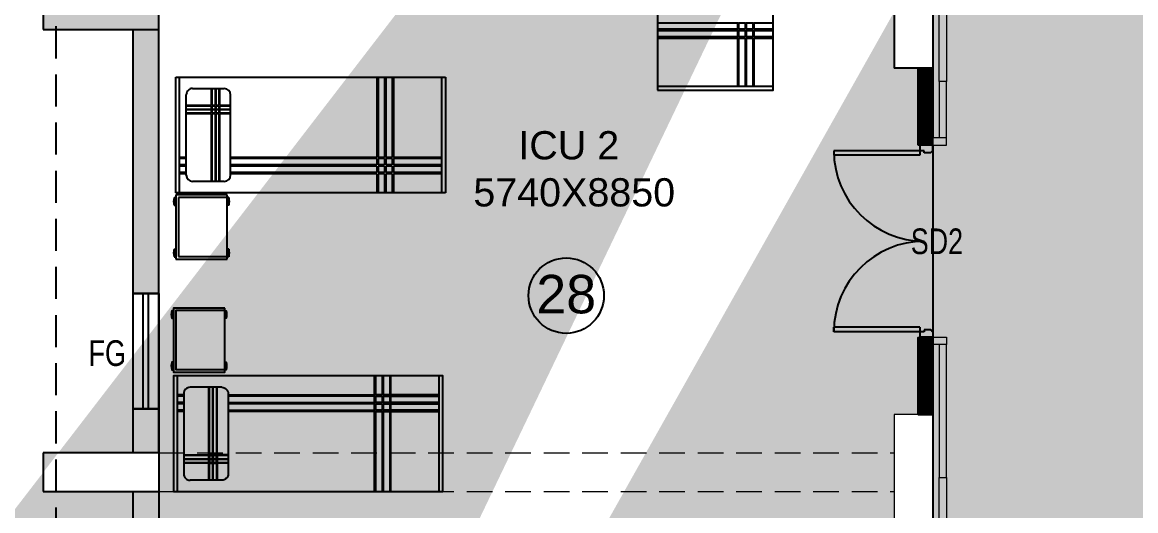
# Model space of a CAD drawing. Extents: x 11034434 to 11724204, y -4674497 to -3911811.
# Drawn here: x 11290358 to 11299033, y -4641062 to -4637256 of the extents above; entities that cross this region are included whole.
import ezdxf

# ---------------------------------------------------------------- set-up
doc = ezdxf.new("R2010")
doc.units = 0
doc.header["$MEASUREMENT"] = 0
for name, pattern in [('CENTER', [0]), ('DASHED', [0.75, 0.5, -0.25]), ('HIDDEN', [0.375, 0.25, -0.125])]:
    doc.linetypes.add(name, pattern=pattern)
doc.layers.get('0').update_dxf_attribs({"color": 251, "linetype": 'CONTINUOUS'})
doc.layers.add('0.0', color=251, linetype='CONTINUOUS', lineweight=0)
doc.layers.add('WALL PANEL', color=7, linetype='CONTINUOUS', lineweight=15)
for name, color, linetype in [('BEAM', 251, 'CONTINUOUS'), ('HATCH', 251, 'CONTINUOUS'), ('HS', 251, 'CONTINUOUS')]:
    doc.layers.add(name, color=color, linetype=linetype)
doc.styles.add('ARIAL', font='arial.ttf', dxfattribs={"width": 0.75})
doc.styles.get("Standard").update_dxf_attribs({"font": 'arial.ttf'})

msp = doc.modelspace()

# ---------------------------------------------------------------- hatches: boundary and pattern name
at = {"layer": 'HATCH', "ltscale": 500}
h = msp.add_hatch(color=251, dxfattribs=at)
h.dxf.hatch_style = 1
h.paths.add_polyline_path([(11284390.7, -4648802), (11284690.7, -4648802), (11284690.7, -4649702), (11284390.7, -4649702)])
h.paths.add_polyline_path([(11327800.7, -4652667), (11328700.7, -4652667), (11328700.7, -4652967), (11327800.7, -4652967)])
h.paths.add_polyline_path([(11302215.7, -4658732), (11302515.7, -4658732), (11302515.7, -4659632), (11302215.7, -4659632)])
h.paths.add_polyline_path([(11324600.7, -4658732), (11325200.7, -4658732), (11325200.7, -4659032), (11324600.7, -4659032)])
h.paths.add_polyline_path([(11280960.7, -4640612), (11281710.7, -4640612), (11281710.7, -4640912), (11280960.7, -4640912)])
h.paths.add_polyline_path([(11280960.7, -4644142), (11281860.7, -4644142), (11281860.7, -4644442), (11280960.7, -4644442)])
h.paths.add_polyline_path([(11317942.4, -4658632), (11318770.7, -4658632), (11318770.7, -4658932), (11317942.4, -4658932)])
h.paths.add_polyline_path([(11294185.7, -4658032), (11294485.7, -4658032), (11294485.7, -4658932), (11294185.7, -4658932)])
h.paths.add_polyline_path([(11288015.7, -4658182), (11288315.7, -4658182), (11288315.7, -4658932), (11288015.7, -4658932)])
h.paths.add_polyline_path([(11287690.7, -4658957), (11287990.7, -4658957), (11287990.7, -4659707), (11287690.7, -4659707)])
h.paths.add_polyline_path([(11280960.7, -4629742), (11281710.7, -4629742), (11281710.7, -4630042), (11280960.7, -4630042)])
h.paths.add_polyline_path([(11327800.7, -4629742), (11328700.7, -4629742), (11328700.7, -4630042), (11327800.7, -4630042)])
h.paths.add_polyline_path([(11280860.7, -4648802), (11281160.7, -4648802), (11281160.7, -4649702), (11280860.7, -4649702)])
h.paths.add_polyline_path([(11287690.7, -4658182), (11287990.7, -4658182), (11287990.7, -4658932), (11287690.7, -4658932)])
h.paths.add_polyline_path([(11327700.7, -4616012), (11328000.7, -4616012), (11328000.7, -4615033.7), (11327700.7, -4615033.7)])
h.paths.add_polyline_path([(11280960.7, -4637012), (11281710.7, -4637012), (11281710.7, -4637312), (11280960.7, -4637312)])
h.paths.add_polyline_path([(11309415.7, -4658732), (11309715.7, -4658732), (11309715.7, -4659632), (11309415.7, -4659632)])
h.paths.add_polyline_path([(11327800.7, -4609782), (11328700.7, -4609782), (11328700.7, -4610082), (11327800.7, -4610082)])
h.paths.add_polyline_path([(11327800.7, -4626142), (11328700.7, -4626142), (11328700.7, -4626442), (11327800.7, -4626442)])
h.paths.add_polyline_path([(11280960.7, -4633412), (11281710.7, -4633412), (11281710.7, -4633712), (11280960.7, -4633712)])
h.paths.add_polyline_path([(11313015.7, -4652702), (11313315.7, -4652702), (11313315.7, -4653602), (11313015.7, -4653602)])
h.paths.add_polyline_path([(11327800.7, -4633412), (11328700.7, -4633412), (11328700.7, -4633712), (11327800.7, -4633712)])
h.paths.add_polyline_path([(11286005.7, -4619012), (11286305.7, -4619012), (11286305.7, -4619612), (11286005.7, -4619612)])
h.paths.add_polyline_path([(11280960.7, -4619012), (11281860.7, -4619012), (11281860.7, -4619312), (11280960.7, -4619312)])
h.paths.add_polyline_path([(11327800.7, -4619012), (11328600.7, -4619012), (11328600.7, -4619312), (11327800.7, -4619312)])
h.paths.add_polyline_path([(11324600.7, -4647742), (11325299.6, -4647742), (11325299.6, -4648042), (11324600.7, -4648042)])
h.paths.add_polyline_path([(11321770.7, -4658632), (11322598.9, -4658632), (11322598.9, -4658932), (11321770.7, -4658932)])
h.paths.add_polyline_path([(11327800.7, -4640612), (11328700.7, -4640612), (11328700.7, -4640912), (11327800.7, -4640912)])
h.paths.add_polyline_path([(11286005.7, -4615412), (11286305.7, -4615412), (11286305.7, -4616012), (11286005.7, -4616012)])
h.paths.add_polyline_path([(11286330.7, -4615412), (11286630.7, -4615412), (11286630.7, -4616012), (11286330.7, -4616012)])
h.paths.add_polyline_path([(11282340.7, -4615112), (11282640.7, -4615112), (11282640.7, -4616012), (11282340.7, -4616012)])
h.paths.add_polyline_path([(11327800.7, -4658632), (11328700.7, -4658632), (11328700.7, -4658932), (11327800.7, -4658932)])
h.paths.add_polyline_path([(11300450.7, -4607482), (11300750.7, -4607482), (11300750.7, -4608382), (11300450.7, -4608382)])
h.paths.add_polyline_path([(11306480.7, -4607482), (11306780.7, -4607482), (11306780.7, -4608382), (11306480.7, -4608382)])
h.paths.add_polyline_path([(11284390.7, -4658182), (11284690.7, -4658182), (11284690.7, -4658932), (11284390.7, -4658932)])
h.paths.add_polyline_path([(11286330.7, -4619012), (11286630.7, -4619012), (11286630.7, -4619612), (11286330.7, -4619612)])
h.paths.add_polyline_path([(11297150.7, -4607482), (11297450.7, -4607482), (11297450.7, -4608382), (11297150.7, -4608382)])
h.paths.add_polyline_path([(11282340.7, -4609232), (11282640.7, -4609232), (11282640.7, -4609982), (11282340.7, -4609982)])
h.paths.add_polyline_path([(11286005.7, -4622612), (11286305.7, -4622612), (11286305.7, -4623212), (11286005.7, -4623212)])
h.paths.add_polyline_path([(11286330.7, -4623212), (11286630.7, -4623212), (11286630.7, -4622612), (11286330.7, -4622612)])
h.paths.add_polyline_path([(11284390.7, -4643692), (11284690.7, -4643692), (11284690.7, -4644442), (11284390.7, -4644442)])
h.paths.add_polyline_path([(11286005.7, -4609232), (11286305.7, -4609232), (11286305.7, -4609982), (11286005.7, -4609982)])
h.paths.add_polyline_path([(11283940.7, -4658957), (11284690.7, -4658957), (11284690.7, -4659257), (11283940.7, -4659257)])
h.paths.add_polyline_path([(11313015.7, -4658732), (11313315.7, -4658732), (11313315.7, -4659632), (11313015.7, -4659632)])
h.paths.add_polyline_path([(11284390.7, -4652702), (11284690.7, -4652702), (11284690.7, -4653452), (11284390.7, -4653452)])
h.paths.add_polyline_path([(11305815.7, -4658732), (11306115.7, -4658732), (11306115.7, -4659632), (11305815.7, -4659632)])
h.paths.add_polyline_path([(11327800.7, -4622612), (11328700.7, -4622612), (11328700.7, -4622912), (11327800.7, -4622912)])
h.paths.add_polyline_path([(11280960.7, -4626142), (11281710.7, -4626142), (11281710.7, -4626442), (11280960.7, -4626442)])
h.paths.add_polyline_path([(11321770.7, -4658957), (11322370.7, -4658957), (11322370.7, -4659257), (11321770.7, -4659257)])
h.paths.add_polyline_path([(11280685.7, -4658957), (11281435.7, -4658957), (11281435.7, -4659257), (11280685.7, -4659257)])
h.paths.add_polyline_path([(11318170.7, -4658957), (11318770.7, -4658957), (11318770.7, -4659257), (11318170.7, -4659257)])
h.paths.add_polyline_path([(11281860.7, -4622612), (11280960.7, -4622612), (11280960.7, -4622912), (11281860.7, -4622912)])
h.paths.add_polyline_path([(11294185.7, -4652702), (11294485.7, -4652702), (11294485.7, -4653602), (11294185.7, -4653602)])
h.paths.add_polyline_path([(11298615.7, -4658732), (11298915.7, -4658732), (11298915.7, -4659632), (11298615.7, -4659632)])
h.paths.add_polyline_path([(11318470.7, -4652702), (11318770.7, -4652702), (11318770.7, -4653602), (11318470.7, -4653602)])
h.paths.add_polyline_path([(11327800.7, -4644142), (11328700.7, -4644142), (11328700.7, -4644442), (11327800.7, -4644442)])
h.paths.add_polyline_path([(11327800.7, -4649402), (11328778.9, -4649402), (11328778.9, -4649702), (11327800.7, -4649702)])
h.paths.add_polyline_path([(11288760.7, -4609082), (11289060.7, -4609082), (11289060.7, -4609982), (11288760.7, -4609982)])
edge = h.paths.add_edge_path()
edge.add_line((11309265.7, -4609082), (11309265.7, -4609982))
edge.add_line((11321770.7, -4649702), (11322748.9, -4649702))
edge.add_line((11287690.7, -4643692), (11287690.7, -4644442))
edge.add_line((11309565.7, -4616012), (11309565.7, -4615112))
edge.add_line((11287990.7, -4653452), (11287990.7, -4652702))
edge.add_line((11288015.7, -4652702), (11288015.7, -4653452))
h.paths.add_polyline_path([(11306480.7, -4649402), (11307380.7, -4649402), (11307380.7, -4649702), (11306480.7, -4649702)], flags=17)
h.paths.add_polyline_path([(11291120.7, -4648802), (11291420.7, -4648802), (11291420.7, -4649702), (11291120.7, -4649702)], flags=17)
h.paths.add_polyline_path([(11288015.7, -4648952), (11288315.7, -4648952), (11288315.7, -4649702), (11288015.7, -4649702)], flags=17)
h.paths.add_polyline_path([(11288015.7, -4652702), (11288315.7, -4652702), (11288315.7, -4653452), (11288015.7, -4653452)], flags=17)
h.paths.add_polyline_path([(11296472.4, -4649402), (11297450.7, -4649402), (11297450.7, -4649702), (11296472.4, -4649702)], flags=17)
h.paths.add_polyline_path([(11298276.5, -4652702), (11299254.8, -4652702), (11299254.8, -4653002), (11298276.5, -4653002)], flags=17)
h.paths.add_polyline_path([(11311840.7, -4649402), (11312740.7, -4649402), (11312740.7, -4649702), (11311840.7, -4649702)], flags=17)
h.paths.add_polyline_path([(11300450.7, -4649402), (11301428.9, -4649402), (11301428.9, -4649702), (11300450.7, -4649702)], flags=17)
h.paths.add_polyline_path([(11317870.7, -4649402), (11318770.7, -4649402), (11318770.7, -4649702), (11317870.7, -4649702)], flags=17)
h.paths.add_polyline_path([(11287690.7, -4648952), (11287990.7, -4648952), (11287990.7, -4649702), (11287690.7, -4649702)], flags=17)
h.paths.add_polyline_path([(11287690.7, -4652702), (11287990.7, -4652702), (11287990.7, -4653452), (11287690.7, -4653452)], flags=17)
h.paths.add_polyline_path([(11311840.7, -4622612), (11312740.7, -4622612), (11312740.7, -4622912), (11311840.7, -4622912)], flags=17)
h.paths.add_polyline_path([(11306480.7, -4615412), (11306780.7, -4615412), (11306780.7, -4616012), (11306480.7, -4616012)], flags=16)
h.paths.add_polyline_path([(11306480.7, -4629742), (11307380.7, -4629742), (11307380.7, -4630042), (11306480.7, -4630042)], flags=17)
h.paths.add_polyline_path([(11303250.7, -4613552), (11303850.7, -4613552), (11303850.7, -4613852), (11303250.7, -4613852)], flags=17)
h.paths.add_polyline_path([(11303250.7, -4615712), (11303850.7, -4615712), (11303850.7, -4616012), (11303250.7, -4616012)], flags=16)
h.paths.add_polyline_path([(11311840.7, -4644142), (11312740.7, -4644142), (11312740.7, -4644442), (11311840.7, -4644442)], flags=17)
h.paths.add_polyline_path([(11287690.7, -4643692), (11287990.7, -4643692), (11287990.7, -4644442), (11287690.7, -4644442)], flags=17)
h.paths.add_polyline_path([(11297450.7, -4633712), (11296550.7, -4633712), (11296550.7, -4633412), (11297450.7, -4633412)], flags=17)
h.paths.add_polyline_path([(11290520.7, -4640612), (11291420.7, -4640612), (11291420.7, -4640912), (11290520.7, -4640912)], flags=17)
h.paths.add_polyline_path([(11297150.7, -4643842), (11297450.7, -4643842), (11297450.7, -4644742), (11297150.7, -4644742)], flags=17)
h.paths.add_polyline_path([(11290520.7, -4644142), (11291420.7, -4644142), (11291420.7, -4644442), (11290520.7, -4644442)], flags=17)
h.paths.add_polyline_path([(11306480.7, -4640612), (11307380.7, -4640612), (11307380.7, -4640912), (11306480.7, -4640912)], flags=17)
h.paths.add_polyline_path([(11288015.7, -4643692), (11288315.7, -4643692), (11288315.7, -4644442), (11288015.7, -4644442)], flags=17)
h.paths.add_polyline_path([(11290520.7, -4637012), (11291420.7, -4637012), (11291420.7, -4637312), (11290520.7, -4637312)], flags=17)
h.paths.add_polyline_path([(11311840.7, -4626142), (11312740.7, -4626142), (11312740.7, -4626442), (11311840.7, -4626442)], flags=17)
h.paths.add_polyline_path([(11311840.7, -4637012), (11312740.7, -4637012), (11312740.7, -4637312), (11311840.7, -4637312)], flags=17)
h.paths.add_polyline_path([(11311840.7, -4633412), (11312740.7, -4633412), (11312740.7, -4633712), (11311840.7, -4633712)], flags=17)
h.paths.add_polyline_path([(11315340.7, -4647742), (11315940.7, -4647742), (11315940.7, -4648042), (11315340.7, -4648042)], flags=17)
h.paths.add_polyline_path([(11321770.7, -4629742), (11322670.7, -4629742), (11322670.7, -4630042), (11321770.7, -4630042)], flags=17)
h.paths.add_polyline_path([(11317870.7, -4629742), (11318770.7, -4629742), (11318770.7, -4630042), (11317870.7, -4630042)], flags=17)
h.paths.add_polyline_path([(11300450.7, -4636712), (11300750.7, -4636712), (11300750.7, -4637612), (11300450.7, -4637612)], flags=17)
h.paths.add_polyline_path([(11306480.7, -4637012), (11307380.7, -4637012), (11307380.7, -4637312), (11306480.7, -4637312)], flags=17)
h.paths.add_polyline_path([(11321770.7, -4649402), (11322748.9, -4649402), (11322748.9, -4649702), (11321770.7, -4649702)], flags=17)
h.paths.add_polyline_path([(11297150.7, -4636712), (11297450.7, -4636712), (11297450.7, -4637612), (11297150.7, -4637612)], flags=17)
h.paths.add_polyline_path([(11318470.7, -4636712), (11318770.7, -4636712), (11318770.7, -4637612), (11318470.7, -4637612)], flags=17)
h.paths.add_polyline_path([(11300450.7, -4629742), (11301350.7, -4629742), (11301350.7, -4630042), (11300450.7, -4630042)], flags=17)
h.paths.add_polyline_path([(11313568.2, -4615712), (11314468.2, -4615712), (11314468.2, -4616012), (11313568.2, -4616012)], flags=17)
h.paths.add_polyline_path([(11317870.7, -4615712), (11318770.7, -4615712), (11318770.7, -4616012), (11317870.7, -4616012)], flags=17)
h.paths.add_polyline_path([(11321770.7, -4615712), (11322670.7, -4615712), (11322670.7, -4616012), (11321770.7, -4616012)], flags=17)
h.paths.add_polyline_path([(11306480.7, -4633412), (11307380.7, -4633412), (11307380.7, -4633712), (11306480.7, -4633712)], flags=17)
h.paths.add_polyline_path([(11300450.7, -4633412), (11301350.7, -4633412), (11301350.7, -4633712), (11300450.7, -4633712)], flags=17)
h.paths.add_polyline_path([(11294020.7, -4647742), (11294620.7, -4647742), (11294620.7, -4648042), (11294020.7, -4648042)], flags=17)
h.paths.add_polyline_path([(11306480.7, -4622612), (11307380.7, -4622612), (11307380.7, -4622912), (11306480.7, -4622912)], flags=17)
h.paths.add_polyline_path([(11290520.7, -4633412), (11291420.7, -4633412), (11291420.7, -4633712), (11290520.7, -4633712)], flags=17)
h.paths.add_polyline_path([(11321770.7, -4633412), (11322670.7, -4633412), (11322670.7, -4633712), (11321770.7, -4633712)], flags=17)
h.paths.add_polyline_path([(11317870.7, -4633412), (11318770.7, -4633412), (11318770.7, -4633712), (11317870.7, -4633712)], flags=17)
h.paths.add_polyline_path([(11321770.7, -4636712), (11322070.7, -4636712), (11322070.7, -4637612), (11321770.7, -4637612)], flags=17)
h.paths.add_polyline_path([(11300450.7, -4640312), (11300750.7, -4640312), (11300750.7, -4641212), (11300450.7, -4641212)], flags=17)
h.paths.add_polyline_path([(11321770.7, -4643842), (11322070.7, -4643842), (11322070.7, -4644742), (11321770.7, -4644742)], flags=17)
h.paths.add_polyline_path([(11306480.7, -4626142), (11307380.7, -4626142), (11307380.7, -4626442), (11306480.7, -4626442)], flags=17)
h.paths.add_polyline_path([(11318470.7, -4625842), (11318770.7, -4625842), (11318770.7, -4626742), (11318470.7, -4626742)], flags=17)
h.paths.add_polyline_path([(11321770.7, -4625842), (11322070.7, -4625842), (11322070.7, -4626742), (11321770.7, -4626742)], flags=17)
h.paths.add_polyline_path([(11296550.7, -4629742), (11297450.7, -4629742), (11297450.7, -4630042), (11296550.7, -4630042)], flags=17)
h.paths.add_polyline_path([(11311645.4, -4629741.8), (11312740.7, -4629742), (11312740.7, -4630042), (11311645.4, -4630041.8)], flags=17)
h.paths.add_polyline_path([(11290520.7, -4629742), (11291420.7, -4629742), (11291420.7, -4630042), (11290520.7, -4630042)], flags=17)
h.paths.add_polyline_path([(11305476.5, -4652702), (11306454.8, -4652702), (11306454.8, -4653002), (11305476.5, -4653002)], flags=17)
h.paths.add_polyline_path([(11297150.7, -4640312), (11297450.7, -4640312), (11297450.7, -4641212), (11297150.7, -4641212)], flags=17)
h.paths.add_polyline_path([(11293005.7, -4609982), (11293305.7, -4609982), (11293305.7, -4609182), (11293005.7, -4609182)], flags=17)
h.paths.add_polyline_path([(11321770.7, -4622312), (11322070.7, -4622312), (11322070.7, -4623212), (11321770.7, -4623212)], flags=17)
h.paths.add_polyline_path([(11297150.7, -4612952), (11297450.7, -4612952), (11297450.7, -4613852), (11297150.7, -4613852)], flags=17)
h.paths.add_polyline_path([(11311840.7, -4619012), (11312740.7, -4619012), (11312740.7, -4619312), (11311840.7, -4619312)], flags=17)
h.paths.add_polyline_path([(11306480.7, -4612952), (11306780.7, -4612952), (11306780.7, -4613852), (11306480.7, -4613852)], flags=17)
h.paths.add_polyline_path([(11293005.7, -4615112), (11293305.7, -4615112), (11293305.7, -4616012), (11293005.7, -4616012)], flags=17)
h.paths.add_polyline_path([(11309265.7, -4615112), (11309565.7, -4615112), (11309565.7, -4616012), (11309265.7, -4616012)], flags=16)
h.paths.add_polyline_path([(11290520.7, -4619012), (11291420.7, -4619012), (11291420.7, -4619312), (11290520.7, -4619312)], flags=17)
h.paths.add_polyline_path([(11300450.7, -4619012), (11301095.7, -4619012), (11301095.7, -4619312), (11300450.7, -4619312)], flags=17)
h.paths.add_polyline_path([(11288760.7, -4615112), (11289060.7, -4615112), (11289060.7, -4616012), (11288760.7, -4616012)], flags=17)
h.paths.add_polyline_path([(11318470.7, -4609082), (11318770.7, -4609082), (11318770.7, -4609982), (11318470.7, -4609982)], flags=17)
h.paths.add_polyline_path([(11297150.7, -4615112), (11297450.7, -4615112), (11297450.7, -4616012), (11297150.7, -4616012)], flags=17)
h.paths.add_polyline_path([(11313868.2, -4609082), (11314168.2, -4609082), (11314168.2, -4609982), (11313868.2, -4609982)], flags=17)
h.paths.add_polyline_path([(11321770.7, -4619012), (11322670.7, -4619012), (11322670.7, -4619312), (11321770.7, -4619312)], flags=17)
h.paths.add_polyline_path([(11297150.7, -4625842), (11297450.7, -4625842), (11297450.7, -4626742), (11297150.7, -4626742)], flags=17)
h.paths.add_polyline_path([(11290520.7, -4622612), (11291420.7, -4622612), (11291420.7, -4622912), (11290520.7, -4622912)], flags=17)
h.paths.add_polyline_path([(11309265.7, -4609082), (11309565.7, -4609082), (11309565.7, -4609982), (11309265.7, -4609982)], flags=17)
h.paths.add_polyline_path([(11317870.7, -4619012), (11318770.7, -4619012), (11318770.7, -4619312), (11317870.7, -4619312)], flags=17)
h.paths.add_polyline_path([(11321770.7, -4609082), (11322070.7, -4609082), (11322070.7, -4609982), (11321770.7, -4609982)], flags=17)
h.paths.add_polyline_path([(11309076.5, -4652702), (11310054.8, -4652702), (11310054.8, -4653002), (11309076.5, -4653002)], flags=17)
h.paths.add_polyline_path([(11306480.7, -4619012), (11307380.7, -4619012), (11307380.7, -4619312), (11306480.7, -4619312)], flags=17)
h.paths.add_polyline_path([(11306480.7, -4644142), (11307380.7, -4644142), (11307380.7, -4644442), (11306480.7, -4644442)], flags=17)
h.paths.add_polyline_path([(11300450.7, -4622312), (11300750.7, -4622312), (11300750.7, -4623212), (11300450.7, -4623212)], flags=17)
h.paths.add_polyline_path([(11311840.7, -4640612), (11312740.7, -4640612), (11312740.7, -4640912), (11311840.7, -4640912)], flags=17)
h.paths.add_polyline_path([(11297150.7, -4623212), (11297450.7, -4623212), (11297450.7, -4622314.4), (11297150.7, -4622314.4)], flags=17)
h.paths.add_polyline_path([(11318470.7, -4640312), (11318770.7, -4640312), (11318770.7, -4641212), (11318470.7, -4641212)], flags=17)
h.paths.add_polyline_path([(11300450.7, -4643842), (11300750.7, -4643842), (11300750.7, -4644742), (11300450.7, -4644742)], flags=17)
h.paths.add_polyline_path([(11321770.7, -4640312), (11322070.7, -4640312), (11322070.7, -4641212), (11321770.7, -4641212)], flags=17)
h.paths.add_polyline_path([(11296472.4, -4619012), (11297450.7, -4619012), (11297450.7, -4619312), (11296472.4, -4619312)], flags=17)
h.paths.add_polyline_path([(11318470.7, -4643842), (11318770.7, -4643842), (11318770.7, -4644742), (11318470.7, -4644742)], flags=17)
h.paths.add_polyline_path([(11300450.7, -4625842), (11300750.7, -4625842), (11300750.7, -4626742), (11300450.7, -4626742)], flags=17)
h.paths.add_polyline_path([(11290520.7, -4626142), (11291420.7, -4626142), (11291420.7, -4626442), (11290520.7, -4626442)], flags=17)
h.paths.add_polyline_path([(11318470.7, -4622312), (11318770.7, -4622312), (11318770.7, -4623212), (11318470.7, -4623212)], flags=17)
h.paths.add_polyline_path([(11322070.7, -4652759.1), (11321770.7, -4652759.1), (11321770.7, -4653680.2), (11322070.7, -4653680.2)])
at = {"layer": 'HS', "lineweight": -3, "ltscale": 500}
h = msp.add_hatch(color=256, dxfattribs=at)
h.dxf.hatch_style = 1
h.paths.add_polyline_path([(11291420.7, -4639369), (11291420.7, -4638405), (11291220.7, -4638405), (11291220.7, -4639369)])
h.paths.add_polyline_path([(11291420.7, -4642895.5), (11291420.7, -4642042.5), (11291220.7, -4642042.5), (11291220.7, -4642895.5)])
h.paths.add_polyline_path([(11291220.7, -4644142), (11291220.7, -4643795.5), (11291420.7, -4643795.5), (11291420.7, -4644142)])
h.paths.add_polyline_path([(11291220.7, -4640612), (11291220.7, -4640269), (11291420.7, -4640269), (11291420.7, -4640612)])
h.paths.add_polyline_path([(11291220.7, -4642042.5), (11291420.7, -4642042.5), (11291420.7, -4640912), (11291220.7, -4640912), (11291220.7, -4641142.5)])
h.paths.add_polyline_path([(11291420.7, -4637505), (11291420.7, -4637312), (11291220.7, -4637312), (11291220.7, -4638405), (11291420.7, -4638405)])
h = msp.add_hatch(dxfattribs=at)
h.set_pattern_fill('ANSI31', color=256)
h.set_pattern_definition([(45, (435405.41953, -1047759.00654), (-0.0883883476483, 0.0883883476483), [])])
h.paths.add_polyline_path([(11297335.7, -4638214.3), (11297450.7, -4638214.3), (11297450.7, -4637612), (11297335.7, -4637612)])
h = msp.add_hatch(dxfattribs=at)
h.set_pattern_fill('ANSI31', color=256)
h.set_pattern_definition([(45, (435405.41953, -1049859.0063), (-0.0883883476483, 0.0883883476483), [])])
h.paths.add_polyline_path([(11297335.7, -4640314.3), (11297450.7, -4640314.3), (11297450.7, -4639712), (11297335.7, -4639712)])

# ---------------------------------------------------------------- linework, layer by layer
at = {"linetype": 'DASHED', "lineweight": 25, "ltscale": 500}
msp.add_line((11290620.7, -4623412), (11290620.7, -4643642), dxfattribs=at)
at = {"lineweight": 25}
for p, q in [((11297150.7, -4636712), (11297150.7, -4637612)), ((11290520.7, -4637012), (11290520.7, -4637312)), ((11291420.7, -4637312), (11291420.7, -4637012)), ((11290520.7, -4637312), (11291420.7, -4637312)), ((11291220.7, -4640612), (11291220.7, -4637312)), ((11297450.7, -4637612), (11297335.7, -4637612)), ((11297450.7, -4637612), (11297450.7, -4638157.1)), ((11291554.3, -4637683.7), (11293654.3, -4637683.7)), ((11291554.3, -4638583.7), (11291554.3, -4637683.7)), ((11291583.9, -4638583.7), (11291583.9, -4637683.7)), ((11293624.8, -4637683.7), (11293624.8, -4638583.7)), ((11293654.3, -4637683.7), (11293654.3, -4638583.7)), ((11291635.4, -4638446.4), (11291635.4, -4637821)), ((11291684.6, -4637771.8), (11291932, -4637771.8)), ((11291981.2, -4638446.4), (11291981.2, -4637821)), ((11295306.8, -4637753.9), (11296206.8, -4637753.9)), ((11297385.7, -4638257), (11296680.7, -4638257)), ((11296680.7, -4638257), (11296680.7, -4638292)), ((11297350.7, -4638212), (11297350.7, -4638292)), ((11297385.7, -4638272), (11297385.7, -4638257)), ((11297450.7, -4638257), (11297448.2, -4638257)), ((11297450.7, -4638212), (11297450.7, -4640312)), ((11297350.7, -4638292), (11296680.7, -4638292)), ((11297435.7, -4638272), (11297385.7, -4638272)), ((11297435.7, -4638272), (11297435.7, -4638269.5)), ((11291932, -4638495.6), (11291684.6, -4638495.6)), ((11293654.3, -4638583.7), (11291554.3, -4638583.7)), ((11291954.3, -4638601.2), (11291554.3, -4638601.2)), ((11291554.3, -4638601.2), (11291554.3, -4639101.2)), ((11291954.3, -4639101.2), (11291954.3, -4638601.2)), ((11291542.2, -4638622.3), (11291542.2, -4638681.4)), ((11291542.2, -4638622.3), (11291554.3, -4638622.3)), ((11291542.2, -4638681.4), (11291554.3, -4638681.4)), ((11291574, -4638620.9), (11291574, -4639081.5)), ((11291954.3, -4638620.9), (11291574, -4638620.9)), ((11291966.5, -4638622.3), (11291954.3, -4638622.3)), ((11291966.5, -4638681.4), (11291954.3, -4638681.4)), ((11291966.5, -4638622.3), (11291966.5, -4638681.4)), ((11291542.2, -4639023.3), (11291542.2, -4639082.4)), ((11291542.2, -4639023.3), (11291554.3, -4639023.3)), ((11291966.5, -4639023.3), (11291954.3, -4639023.3)), ((11291966.5, -4639023.3), (11291966.5, -4639082.4)), ((11291542.2, -4639082.4), (11291554.3, -4639082.4)), ((11291554.3, -4639101.2), (11291954.3, -4639101.2)), ((11291574, -4639081.5), (11291954.3, -4639081.5)), ((11291966.5, -4639082.4), (11291954.3, -4639082.4)), ((11291220.7, -4639369), (11291420.7, -4639369)), ((11291300.7, -4640269), (11291300.7, -4639369)), ((11291340.7, -4640269), (11291340.7, -4639369)), ((11291420.7, -4639369), (11291420.7, -4641512)), ((11297350.7, -4639632), (11296680.7, -4639632)), ((11296680.7, -4639667), (11296680.7, -4639632)), ((11297350.7, -4639632), (11297350.7, -4639712)), ((11297385.7, -4639652), (11297385.7, -4639667)), ((11297435.7, -4639652), (11297385.7, -4639652)), ((11297435.7, -4639652), (11297435.7, -4639654.5)), ((11297385.7, -4639667), (11296680.7, -4639667)), ((11297450.7, -4639667), (11297448.2, -4639667)), ((11291564.7, -4640012), (11291564.7, -4640912)), ((11293605.6, -4640912), (11293605.6, -4640012)), ((11291912.8, -4640100.1), (11291665.4, -4640100.1)), ((11291220.7, -4640269), (11291420.7, -4640269)), ((11297450.7, -4640312), (11297335.7, -4640312)), ((11297450.7, -4640312), (11297450.7, -4643842)), ((11291420.7, -4640612), (11290520.7, -4640612)), ((11290520.7, -4640612), (11290520.7, -4640912)), ((11290520.7, -4640912), (11291420.7, -4640912)), ((11291220.7, -4644142), (11291220.7, -4640912))]:
    msp.add_line(p, q, dxfattribs=at)
at = {"lineweight": 25, "ltscale": 500}
for p, q in [((11297450.7, -4636712), (11297450.7, -4637612)), ((11291420.7, -4640612), (11291420.7, -4637312)), ((11297450.7, -4637612), (11297150.7, -4637612)), ((11291420.7, -4639369), (11291220.7, -4639369)), ((11291420.7, -4640269), (11291220.7, -4640269))]:
    msp.add_line(p, q, dxfattribs=at)
at = {"lineweight": 25, "ltscale": 0.75}
for p, q in [((11293121.5, -4637683.7), (11293121.5, -4638308.1)), ((11293131.3, -4637683.7), (11293131.3, -4638308.1)), ((11293180.5, -4637683.7), (11293180.5, -4638308.1)), ((11293190.4, -4637683.7), (11293190.4, -4638308.1)), ((11293239.6, -4637683.7), (11293239.6, -4638308.1)), ((11293249.4, -4637683.7), (11293249.4, -4638308.1)), ((11291830.3, -4637771.8), (11291830.3, -4637904.6)), ((11291835.3, -4637771.8), (11291835.3, -4637904.6)), ((11291859.9, -4637771.8), (11291859.9, -4637904.6)), ((11291864.8, -4637771.8), (11291864.8, -4637904.6)), ((11291889.4, -4637771.8), (11291889.4, -4637904.6)), ((11291894.3, -4637771.8), (11291894.3, -4637904.6)), ((11291830.3, -4637904.6), (11291635.4, -4637904.6)), ((11291830.3, -4637909.5), (11291635.4, -4637909.5)), ((11291830.3, -4637909.5), (11291830.3, -4637934.1)), ((11291859.9, -4637904.6), (11291835.3, -4637904.6)), ((11291859.9, -4637909.5), (11291835.3, -4637909.5)), ((11291835.3, -4637909.5), (11291835.3, -4637934.1)), ((11291859.9, -4637909.5), (11291859.9, -4637934.1)), ((11291889.4, -4637904.6), (11291864.8, -4637904.6)), ((11291889.4, -4637909.5), (11291864.8, -4637909.5)), ((11291864.8, -4637909.5), (11291864.8, -4637934.1)), ((11291889.4, -4637909.5), (11291889.4, -4637934.1)), ((11291981.2, -4637904.6), (11291894.3, -4637904.6)), ((11291894.3, -4637909.5), (11291894.3, -4637934.1)), ((11291981.2, -4637909.5), (11291894.3, -4637909.5)), ((11291830.3, -4637934.1), (11291635.4, -4637934.1)), ((11291830.3, -4637939.1), (11291635.4, -4637939.1)), ((11291830.3, -4637963.7), (11291635.4, -4637963.7)), ((11291830.3, -4637968.6), (11291635.4, -4637968.6)), ((11291830.3, -4637939.1), (11291830.3, -4637963.7)), ((11291830.3, -4637968.6), (11291830.3, -4638495.6)), ((11291859.9, -4637934.1), (11291835.3, -4637934.1)), ((11291859.9, -4637939.1), (11291835.3, -4637939.1)), ((11291835.3, -4637939.1), (11291835.3, -4637963.7)), ((11291859.9, -4637963.7), (11291835.3, -4637963.7)), ((11291859.9, -4637968.6), (11291835.3, -4637968.6)), ((11291835.3, -4637968.6), (11291835.3, -4638495.6)), ((11291859.9, -4637939.1), (11291859.9, -4637963.7)), ((11291859.9, -4637968.6), (11291859.9, -4638495.6)), ((11291889.4, -4637934.1), (11291864.8, -4637934.1)), ((11291864.8, -4637939.1), (11291864.8, -4637963.7)), ((11291889.4, -4637939.1), (11291864.8, -4637939.1)), ((11291889.4, -4637963.7), (11291864.8, -4637963.7)), ((11291864.8, -4637968.6), (11291864.8, -4638495.6)), ((11291889.4, -4637968.6), (11291864.8, -4637968.6)), ((11291889.4, -4637939.1), (11291889.4, -4637963.7)), ((11291889.4, -4637968.6), (11291889.4, -4638495.6)), ((11291981.2, -4637934.1), (11291894.3, -4637934.1)), ((11291894.3, -4637939.1), (11291894.3, -4637963.7)), ((11291981.2, -4637939.1), (11291894.3, -4637939.1)), ((11291981.2, -4637963.7), (11291894.3, -4637963.7)), ((11291981.2, -4637968.6), (11291894.3, -4637968.6)), ((11291894.3, -4637968.6), (11291894.3, -4638495.6)), ((11291635.4, -4638308.1), (11291583.9, -4638308.1)), ((11291635.4, -4638318), (11291583.9, -4638318)), ((11293121.5, -4638308.1), (11291981.2, -4638308.1)), ((11293121.5, -4638318), (11291981.2, -4638318)), ((11293121.5, -4638318), (11293121.5, -4638367.2)), ((11293180.5, -4638308.1), (11293131.3, -4638308.1)), ((11293180.5, -4638318), (11293131.3, -4638318)), ((11293131.3, -4638318), (11293131.3, -4638367.2)), ((11293180.5, -4638318), (11293180.5, -4638367.2)), ((11293239.6, -4638308.1), (11293190.4, -4638308.1)), ((11293239.6, -4638318), (11293190.4, -4638318)), ((11293190.4, -4638318), (11293190.4, -4638367.2)), ((11293239.6, -4638318), (11293239.6, -4638367.2)), ((11293624.8, -4638308.1), (11293249.4, -4638308.1)), ((11293624.8, -4638318), (11293249.4, -4638318)), ((11293249.4, -4638318), (11293249.4, -4638367.2)), ((11291635.4, -4638367.2), (11291583.9, -4638367.2)), ((11291635.4, -4638377), (11291583.9, -4638377)), ((11291635.4, -4638426.2), (11291583.9, -4638426.2)), ((11291635.4, -4638436.1), (11291583.9, -4638436.1)), ((11293121.5, -4638367.2), (11291981.2, -4638367.2)), ((11293121.5, -4638377), (11291981.2, -4638377)), ((11293121.5, -4638426.2), (11291981.2, -4638426.2)), ((11293121.5, -4638436.1), (11291981.2, -4638436.1)), ((11293121.5, -4638377), (11293121.5, -4638426.2)), ((11293121.5, -4638436.1), (11293121.5, -4638583.7)), ((11293180.5, -4638367.2), (11293131.3, -4638367.2)), ((11293180.5, -4638377), (11293131.3, -4638377)), ((11293131.3, -4638377), (11293131.3, -4638426.2)), ((11293180.5, -4638426.2), (11293131.3, -4638426.2)), ((11293180.5, -4638436.1), (11293131.3, -4638436.1)), ((11293131.3, -4638436.1), (11293131.3, -4638583.7)), ((11293180.5, -4638377), (11293180.5, -4638426.2)), ((11293180.5, -4638436.1), (11293180.5, -4638583.7)), ((11293239.6, -4638367.2), (11293190.4, -4638367.2)), ((11293239.6, -4638377), (11293190.4, -4638377)), ((11293190.4, -4638377), (11293190.4, -4638426.2)), ((11293239.6, -4638426.2), (11293190.4, -4638426.2)), ((11293239.6, -4638436.1), (11293190.4, -4638436.1)), ((11293190.4, -4638436.1), (11293190.4, -4638583.7)), ((11293239.6, -4638377), (11293239.6, -4638426.2)), ((11293239.6, -4638436.1), (11293239.6, -4638583.7)), ((11293624.8, -4638367.2), (11293249.4, -4638367.2)), ((11293624.8, -4638377), (11293249.4, -4638377)), ((11293249.4, -4638377), (11293249.4, -4638426.2)), ((11293624.8, -4638426.2), (11293249.4, -4638426.2)), ((11293624.8, -4638436.1), (11293249.4, -4638436.1)), ((11293249.4, -4638436.1), (11293249.4, -4638583.7)), ((11291616.2, -4640159.6), (11291564.7, -4640159.6)), ((11291616.2, -4640169.4), (11291564.7, -4640169.4)), ((11291616.2, -4640218.7), (11291564.7, -4640218.7)), ((11291616.2, -4640228.5), (11291564.7, -4640228.5)), ((11291616.2, -4640277.7), (11291564.7, -4640277.7)), ((11291616.2, -4640287.6), (11291564.7, -4640287.6))]:
    msp.add_line(p, q, dxfattribs=at)
at = {"linetype": 'CENTER', "ltscale": 500}
for p, q in [((11297450.7, -4638214.3), (11297350.7, -4638214.3)), ((11297450.7, -4638257), (11297450.7, -4638214.3)), ((11297450.7, -4639709.7), (11297350.7, -4639709.7)), ((11297450.7, -4639667), (11297450.7, -4639709.7))]:
    msp.add_line(p, q, dxfattribs=at)
at = {"lineweight": 25}
for points in [[(11295306.8, -4637783.4), (11296206.8, -4637783.4), (11296206.8, -4635683.4), (11295306.8, -4635683.4)], [(11291935.2, -4639482.2), (11291535.2, -4639482.2), (11291535.2, -4639982.2), (11291935.2, -4639982.2)], [(11293635.2, -4640912), (11293635.2, -4640012), (11291535.2, -4640012), (11291535.2, -4640912)]]:
    msp.add_lwpolyline(points, close=True, dxfattribs=at)
at = {"lineweight": 25, "ltscale": 0.75}
for points in [[(11295306.8, -4637260.4), (11295931.2, -4637260.4), (11295931.2, -4637309.7), (11295306.8, -4637309.7)], [(11296206.8, -4637309.7), (11296059.2, -4637309.7), (11296059.2, -4637260.4), (11296206.8, -4637260.4)], [(11295306.8, -4637319.5), (11295931.2, -4637319.5), (11295931.2, -4637368.7), (11295306.8, -4637368.7)], [(11295306.8, -4637378.6), (11295931.2, -4637378.6), (11295931.2, -4637753.9)], [(11295941, -4637753.9), (11295941, -4637378.6), (11295990.3, -4637378.6), (11295990.3, -4637753.9)], [(11296000.1, -4637753.9), (11296000.1, -4637378.6), (11296049.3, -4637378.6), (11296049.3, -4637753.9)], [(11296206.8, -4637368.7), (11296059.2, -4637368.7), (11296059.2, -4637319.5), (11296206.8, -4637319.5)], [(11296059.2, -4637753.9), (11296059.2, -4637378.6), (11296206.8, -4637378.6)], [(11291962.1, -4640159.6), (11293102.3, -4640159.6), (11293102.3, -4640012)], [(11293161.4, -4640012), (11293161.4, -4640159.6), (11293112.2, -4640159.6), (11293112.2, -4640012)], [(11293220.4, -4640012), (11293220.4, -4640159.6), (11293171.2, -4640159.6), (11293171.2, -4640012)], [(11293605.6, -4640159.6), (11293230.3, -4640159.6), (11293230.3, -4640012)], [(11291616.2, -4640627.1), (11291811.2, -4640627.1), (11291811.2, -4640100.1)], [(11291840.7, -4640100.1), (11291840.7, -4640627.1), (11291816.1, -4640627.1), (11291816.1, -4640100.1)], [(11291870.3, -4640100.1), (11291870.3, -4640627.1), (11291845.6, -4640627.1), (11291845.6, -4640100.1)], [(11291962.1, -4640627.1), (11291875.2, -4640627.1), (11291875.2, -4640100.1)], [(11291962.1, -4640218.7), (11293102.3, -4640218.7), (11293102.3, -4640169.4), (11291962.1, -4640169.4)], [(11293605.6, -4640218.7), (11293230.3, -4640218.7), (11293230.3, -4640169.4), (11293605.6, -4640169.4)], [(11291962.1, -4640277.7), (11293102.3, -4640277.7), (11293102.3, -4640228.5), (11291962.1, -4640228.5)], [(11293605.6, -4640277.7), (11293230.3, -4640277.7), (11293230.3, -4640228.5), (11293605.6, -4640228.5)], [(11293102.3, -4640912), (11293102.3, -4640287.6), (11291962.1, -4640287.6)], [(11293112.2, -4640912), (11293112.2, -4640287.6), (11293161.4, -4640287.6), (11293161.4, -4640912)], [(11293171.2, -4640912), (11293171.2, -4640287.6), (11293220.4, -4640287.6), (11293220.4, -4640912)], [(11293230.3, -4640912), (11293230.3, -4640287.6), (11293605.6, -4640287.6)], [(11291616.2, -4640656.6), (11291811.2, -4640656.6), (11291811.2, -4640632), (11291616.2, -4640632)], [(11291616.2, -4640686.2), (11291811.2, -4640686.2), (11291811.2, -4640661.6), (11291616.2, -4640661.6)], [(11291811.2, -4640823.8), (11291811.2, -4640691.1), (11291616.2, -4640691.1)], [(11291816.1, -4640823.8), (11291816.1, -4640691.1), (11291840.7, -4640691.1), (11291840.7, -4640823.8)], [(11291845.6, -4640823.8), (11291845.6, -4640691.1), (11291870.3, -4640691.1), (11291870.3, -4640823.8)], [(11291962.1, -4640632), (11291875.2, -4640632), (11291875.2, -4640656.6), (11291962.1, -4640656.6)], [(11291962.1, -4640661.6), (11291875.2, -4640661.6), (11291875.2, -4640686.2), (11291962.1, -4640686.2)], [(11291962.1, -4640691.1), (11291875.2, -4640691.1), (11291875.2, -4640823.8)]]:
    msp.add_lwpolyline(points, dxfattribs=at)
for points in [[(11295990.3, -4637309.7), (11295941, -4637309.7), (11295941, -4637260.4), (11295990.3, -4637260.4)], [(11296049.3, -4637309.7), (11296000.1, -4637309.7), (11296000.1, -4637260.4), (11296049.3, -4637260.4)], [(11295990.3, -4637368.7), (11295941, -4637368.7), (11295941, -4637319.5), (11295990.3, -4637319.5)], [(11296049.3, -4637368.7), (11296000.1, -4637368.7), (11296000.1, -4637319.5), (11296049.3, -4637319.5)], [(11293161.4, -4640169.4), (11293161.4, -4640218.7), (11293112.2, -4640218.7), (11293112.2, -4640169.4)], [(11293220.4, -4640169.4), (11293220.4, -4640218.7), (11293171.2, -4640218.7), (11293171.2, -4640169.4)], [(11293161.4, -4640228.5), (11293161.4, -4640277.7), (11293112.2, -4640277.7), (11293112.2, -4640228.5)], [(11293220.4, -4640228.5), (11293220.4, -4640277.7), (11293171.2, -4640277.7), (11293171.2, -4640228.5)], [(11291840.7, -4640656.6), (11291816.1, -4640656.6), (11291816.1, -4640632), (11291840.7, -4640632)], [(11291816.1, -4640686.2), (11291816.1, -4640661.6), (11291840.7, -4640661.6), (11291840.7, -4640686.2)], [(11291870.3, -4640632), (11291845.6, -4640632), (11291845.6, -4640656.6), (11291870.3, -4640656.6)], [(11291870.3, -4640686.2), (11291870.3, -4640661.6), (11291845.6, -4640661.6), (11291845.6, -4640686.2)]]:
    msp.add_lwpolyline(points, close=True, dxfattribs=at)
at = {"lineweight": 25}
for points in [[(11291535.2, -4639503.3), (11291523, -4639503.3), (11291523, -4639562.4), (11291535.2, -4639562.4)], [(11291935.2, -4639501.9), (11291554.9, -4639501.9), (11291554.9, -4639962.5), (11291935.2, -4639962.5)], [(11291935.2, -4639503.3), (11291947.3, -4639503.3), (11291947.3, -4639562.4), (11291935.2, -4639562.4)], [(11291535.2, -4639904.3), (11291523, -4639904.3), (11291523, -4639963.4), (11291535.2, -4639963.4)], [(11291935.2, -4639904.3), (11291947.3, -4639904.3), (11291947.3, -4639963.4), (11291935.2, -4639963.4)]]:
    msp.add_lwpolyline(points, dxfattribs=at)
for points in [[(11291665.4, -4640100.1, 0.414214), (11291616.2, -4640149.3), (11291616.2, -4640774.6, 0.414214), (11291665.4, -4640823.8)], [(11291912.8, -4640100.1, -0.414214), (11291962.1, -4640149.3), (11291962.1, -4640774.6, -0.414214), (11291912.8, -4640823.8), (11291665.4, -4640823.8)]]:
    msp.add_lwpolyline(points, format="xyb", dxfattribs=at)
at = {"lineweight": -3, "ltscale": 500}
msp.add_circle((11294595.9, -4639385.8), 293.8, dxfattribs=at)
for centre, radius, start, end in [((11291684.6, -4637821), 49.2, 89.99999, 179.99999), ((11291932, -4637821), 49.2, 359.99999, 89.99999), ((11297385.7, -4638257), 705, 180, 270), ((11297435.7, -4638257), 12.5, 270, 0), ((11291684.6, -4638446.4), 49.2, 179.99999, 269.99999), ((11291932, -4638446.4), 49.2, 269.99999, 359.99999), ((11291628.3, -4638651.8), 91.1, 161.07534, 198.92463), ((11291880.3, -4638651.8), 91.1, 341.07534, 18.92463), ((11291628.3, -4639052.8), 91.1, 161.07534, 198.92463), ((11291880.3, -4639052.8), 91.1, 341.07534, 18.92463), ((11297385.7, -4639667), 705, 90, 180), ((11291609.2, -4639532.8), 91.1, 161.07534, 198.92463), ((11291861.2, -4639532.8), 91.1, 341.07534, 18.92463), ((11297435.7, -4639667), 12.5, 0, 90), ((11291609.2, -4639933.8), 91.1, 161.07534, 198.92463), ((11291861.2, -4639933.8), 91.1, 341.07534, 18.92463)]:
    msp.add_arc(centre, radius, start, end)
at = {"layer": '0.0', "ltscale": 500}
for p, q in [((11297450.7, -4640312), (11297150.7, -4640312)), ((11297150.7, -4640312), (11297150.7, -4641212))]:
    msp.add_line(p, q, dxfattribs=at)
at = {"layer": 'BEAM', "linetype": 'HIDDEN', "lineweight": 18, "ltscale": 800}
for p, q in [((11291420.7, -4640612), (11297150.4, -4640612)), ((11291420.7, -4640912), (11297150.4, -4640912))]:
    msp.add_line(p, q, dxfattribs=at)
at = {"layer": 'WALL PANEL', "color": 150, "lineweight": 15}
for points in [[(11297557.8, -4636702.5), (11297557.8, -4637716.7), (11297500.7, -4637716.7), (11297500.7, -4636702.5)], [(11297557.8, -4637716.7), (11297500.7, -4637716.7), (11297500.7, -4638157.1)], [(11297500.7, -4638214.3), (11297500.7, -4638214.3), (11297557.8, -4638214.3), (11297557.8, -4637716.7)], [(11297500.7, -4639766.8), (11297500.7, -4640804.2), (11297557.8, -4640804.2), (11297557.8, -4639766.8)], [(11297557.8, -4640804.2), (11297557.8, -4641578), (11297500.7, -4641578), (11297500.7, -4640804.2)]]:
    msp.add_lwpolyline(points, dxfattribs=at)
for points in [[(11297557.8, -4638157.1), (11297450.7, -4638157.1), (11297450.7, -4638214.3), (11297557.8, -4638214.3)], [(11297557.8, -4639766.8), (11297450.7, -4639766.8), (11297450.7, -4639709.7), (11297557.8, -4639709.7)]]:
    msp.add_lwpolyline(points, close=True, dxfattribs=at)

# ---------------------------------------------------------------- texts
at = {"lineweight": 20, "style": 'ARIAL', "width": 0.75}
for s, p in [('SD2', (11297280.1, -4639062.4)), ('FG', (11290874.2, -4639933.6))]:
    msp.add_text(s, height=200, dxfattribs=at).set_placement(p)
at = {"lineweight": 20}
msp.add_text('28', height=300, dxfattribs=at).set_placement((11294362.7, -4639524))
at = {"lineweight": 20, "insert": (11294615.5, -4638399), "char_height": 220, "width": 3021.376, "attachment_point": 5}
msp.add_mtext('ICU 2\\P 5740X8850 ', dxfattribs=at)

doc.saveas('drawing.dxf')
